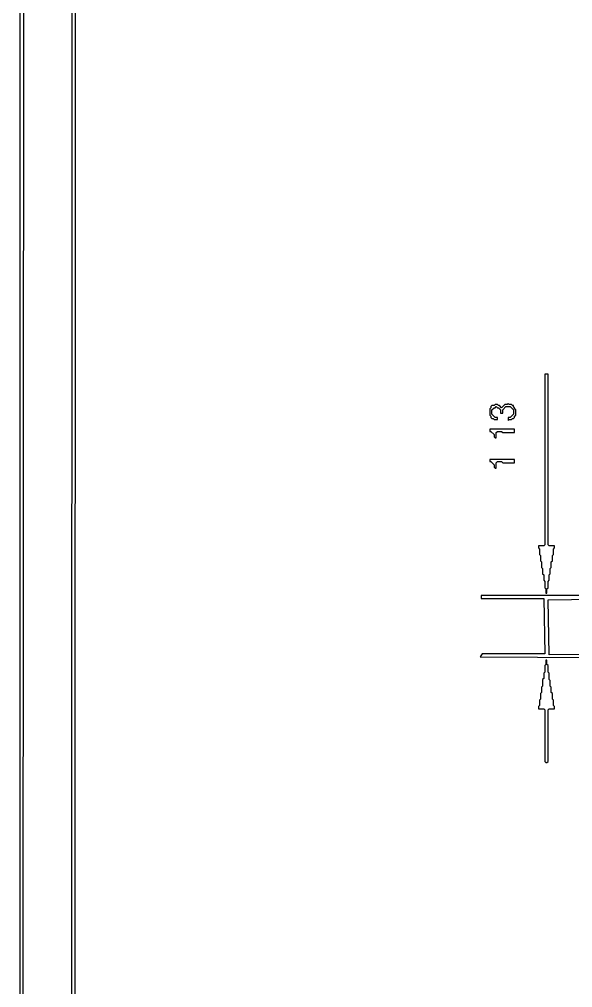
# Model space of a CAD drawing. Extents: x 18 to 322, y -435 to -5.
# Drawn here: x 17.5 to 68.8, y -287.4 to -197.6 of the extents above; entities that cross this region are included whole.
import ezdxf

# ---------------------------------------------------------------- set-up
doc = ezdxf.new("R2010")
doc.units = 0

msp = doc.modelspace()

# ---------------------------------------------------------------- linework, layer by layer
at = {"layer": 'CONTOURS'}
for p, q in [((17.6, -4.7), (17.5, -430)), ((17.8, -429.7), (18, -5)), ((22.4, -9.5), (22.3, -425.2)), ((22.6, -424.9), (22.8, -9.8)), ((66.2, -230.5), (66.2, -246.3)), ((66.5, -230.5), (66.2, -230.5)), ((66.5, -246.3), (66.5, -230.5)), ((61.6, -233.3), (61.5, -233.4)), ((61.8, -233.3), (61.6, -233.3)), ((61.9, -233.4), (61.8, -233.3)), ((62.5, -233.3), (62.2, -233.6)), ((62.7, -233.3), (62.5, -233.3)), ((62.8, -233.2), (62.7, -233.3)), ((62.9, -233.3), (62.8, -233.2)), ((63.1, -233.3), (62.9, -233.3)), ((63.2, -233.4), (63.1, -233.3)), ((61.2, -233.6), (61.1, -233.7)), ((61.1, -233.7), (61.1, -234.3)), ((61.3, -233.4), (61.2, -233.5)), ((61.2, -233.5), (61.2, -233.6)), ((61.5, -233.4), (61.3, -233.4)), ((61.3, -233.8), (61.5, -233.6)), ((61.3, -234.2), (61.3, -233.8)), ((61.6, -234.5), (61.3, -234.2)), ((61.5, -233.6), (61.6, -233.6)), ((61.6, -233.6), (61.7, -233.5)), ((61.7, -233.5), (61.8, -233.6)), ((61.8, -233.6), (61.9, -233.6)), ((62, -233.4), (61.9, -233.4)), ((61.9, -233.6), (62.1, -233.8)), ((62.2, -233.6), (62, -233.4)), ((62.1, -233.8), (62.1, -234.1)), ((62.1, -234.1), (62.3, -234.1)), ((62.3, -233.8), (62.6, -233.5)), ((62.3, -234.1), (62.3, -233.8)), ((62.6, -233.5), (63, -233.5)), ((63, -233.5), (63.3, -233.8)), ((63.3, -234.2), (63, -234.5)), ((63.3, -233.4), (63.2, -233.4)), ((63.3, -233.5), (63.3, -233.4)), ((63.4, -233.6), (63.3, -233.5)), ((63.3, -233.8), (63.3, -234.2)), ((63.4, -233.7), (63.4, -233.6)), ((63.5, -233.8), (63.4, -233.7)), ((63.5, -234.3), (63.5, -233.8)), ((61.1, -234.3), (61.2, -234.4)), ((61.2, -234.4), (61.2, -234.5)), ((61.2, -234.5), (61.3, -234.6)), ((61.3, -234.6), (61.4, -234.6)), ((61.4, -234.6), (61.5, -234.7)), ((61.5, -234.7), (61.8, -234.7)), ((61.8, -234.5), (61.6, -234.5)), ((61.8, -234.7), (61.8, -234.5)), ((63, -234.5), (62.8, -234.5)), ((62.8, -234.5), (62.8, -234.8)), ((62.8, -234.8), (62.9, -234.7)), ((62.9, -234.7), (63.1, -234.7)), ((63.1, -234.7), (63.2, -234.6)), ((63.2, -234.6), (63.3, -234.6)), ((63.3, -234.6), (63.4, -234.5)), ((63.4, -234.4), (63.5, -234.3)), ((63.4, -234.5), (63.4, -234.4)), ((61.1, -235.6), (61.1, -235.8)), ((63.4, -235.6), (61.1, -235.6)), ((61.1, -235.8), (61.2, -235.8)), ((61.2, -235.8), (61.5, -236.1)), ((61.7, -235.9), (61.8, -235.8)), ((61.7, -236.4), (61.7, -235.9)), ((61.8, -235.8), (62.2, -235.8)), ((62.2, -235.8), (62.3, -235.9)), ((62.3, -235.9), (63.4, -235.9)), ((63.4, -235.9), (63.4, -235.6)), ((61.5, -236.1), (61.5, -236.3)), ((61.5, -236.3), (61.6, -236.4)), ((61.6, -236.4), (61.7, -236.4)), ((61.1, -238.4), (61.1, -238.6)), ((63.4, -238.4), (61.1, -238.4)), ((61.1, -238.6), (61.2, -238.6)), ((61.2, -238.6), (61.5, -238.9)), ((61.7, -238.7), (61.8, -238.6)), ((61.7, -239.2), (61.7, -238.7)), ((61.8, -238.6), (62.2, -238.6)), ((62.2, -238.6), (62.3, -238.7)), ((62.3, -238.7), (63.4, -238.7)), ((63.4, -238.7), (63.4, -238.4)), ((61.5, -238.9), (61.5, -239.1)), ((61.5, -239.1), (61.6, -239.2)), ((61.6, -239.2), (61.7, -239.2)), ((66.1, -246.4), (65.6, -246.4)), ((65.6, -246.4), (65.6, -246.6)), ((65.6, -246.6), (65.7, -246.7)), ((65.7, -246.7), (65.7, -247.2)), ((66.2, -246.3), (66.1, -246.4)), ((66.6, -246.4), (66.5, -246.3)), ((67.1, -246.4), (66.6, -246.4)), ((67, -246.7), (67.1, -246.6)), ((67, -247.2), (67, -246.7)), ((67.1, -246.6), (67.1, -246.4)), ((65.7, -247.2), (65.8, -247.3)), ((65.8, -247.3), (65.8, -247.8)), ((66.9, -247.3), (67, -247.2)), ((66.9, -247.8), (66.9, -247.3)), ((65.8, -247.8), (65.9, -247.9)), ((65.9, -247.9), (65.9, -248.4)), ((65.9, -248.4), (66, -248.5)), ((66, -248.5), (66, -249)), ((66.7, -248.5), (66.8, -248.4)), ((66.7, -249), (66.7, -248.5)), ((66.8, -247.9), (66.9, -247.8)), ((66.8, -248.4), (66.8, -247.9)), ((66, -249), (66.1, -249.1)), ((66.1, -249.1), (66.1, -249.6)), ((66.6, -249.1), (66.7, -249)), ((66.6, -249.6), (66.6, -249.1)), ((66.1, -249.6), (66.2, -249.7)), ((66.2, -249.7), (66.2, -250.3)), ((66.2, -250.3), (66.3, -250.4)), ((66.4, -250.4), (66.5, -250.3)), ((66.5, -249.7), (66.6, -249.6)), ((66.5, -250.3), (66.5, -249.7)), ((77.7, -251), (60.3, -251)), ((60.3, -251), (60.3, -251.3)), ((66.3, -250.4), (66.3, -250.8)), ((66.3, -250.8), (66.4, -250.8)), ((66.4, -250.8), (66.4, -250.4)), ((60.3, -251.3), (66.1, -251.3)), ((66.1, -251.3), (66.2, -256.4)), ((66.5, -251.4), (77.7, -251.3)), ((66.6, -256.5), (66.5, -251.4)), ((60.4, -256.4), (60.2, -256.7)), ((66.2, -256.4), (60.4, -256.4)), ((77.8, -256.4), (66.6, -256.5)), ((60.2, -256.7), (86.9, -256.8)), ((66.3, -257.4), (66.2, -257.5)), ((66.2, -257.5), (66.2, -258.1)), ((66.3, -257), (66.3, -257.4)), ((66.4, -257), (66.3, -257)), ((66.4, -257.4), (66.4, -257)), ((66.5, -257.5), (66.4, -257.4)), ((66.5, -258.1), (66.5, -257.5)), ((66.2, -258.1), (66.1, -258.2)), ((66.1, -258.2), (66.1, -258.7)), ((66.6, -258.2), (66.5, -258.1)), ((66.6, -258.8), (66.6, -258.2)), ((66.1, -258.7), (66, -258.8)), ((66, -258.8), (66, -259.4)), ((66.7, -258.9), (66.6, -258.8)), ((66.7, -259.4), (66.7, -258.9)), ((65.9, -260), (65.8, -260.1)), ((65.8, -260.1), (65.8, -260.6)), ((66, -259.4), (65.9, -259.5)), ((65.9, -259.5), (65.9, -260)), ((66.8, -259.5), (66.7, -259.4)), ((66.8, -260), (66.8, -259.5)), ((66.9, -260.1), (66.8, -260)), ((66.9, -260.6), (66.9, -260.1)), ((65.8, -260.6), (65.7, -260.7)), ((65.7, -260.7), (65.7, -261.2)), ((67, -260.7), (66.9, -260.6)), ((67, -261.2), (67, -260.7)), ((65.7, -261.2), (65.6, -261.3)), ((65.6, -261.3), (65.6, -261.5)), ((65.6, -261.5), (66.1, -261.5)), ((66.1, -261.5), (66.2, -261.6)), ((66.2, -261.6), (66.2, -266.4)), ((66.5, -261.6), (66.6, -261.5)), ((66.5, -266.4), (66.5, -261.6)), ((66.6, -261.5), (67.1, -261.5)), ((67.1, -261.3), (67, -261.2)), ((67.1, -261.5), (67.1, -261.3)), ((66.2, -266.4), (66.3, -266.5)), ((66.3, -266.5), (66.4, -266.5)), ((66.4, -266.5), (66.5, -266.4))]:
    msp.add_line(p, q, dxfattribs=at)

doc.saveas('drawing.dxf')
